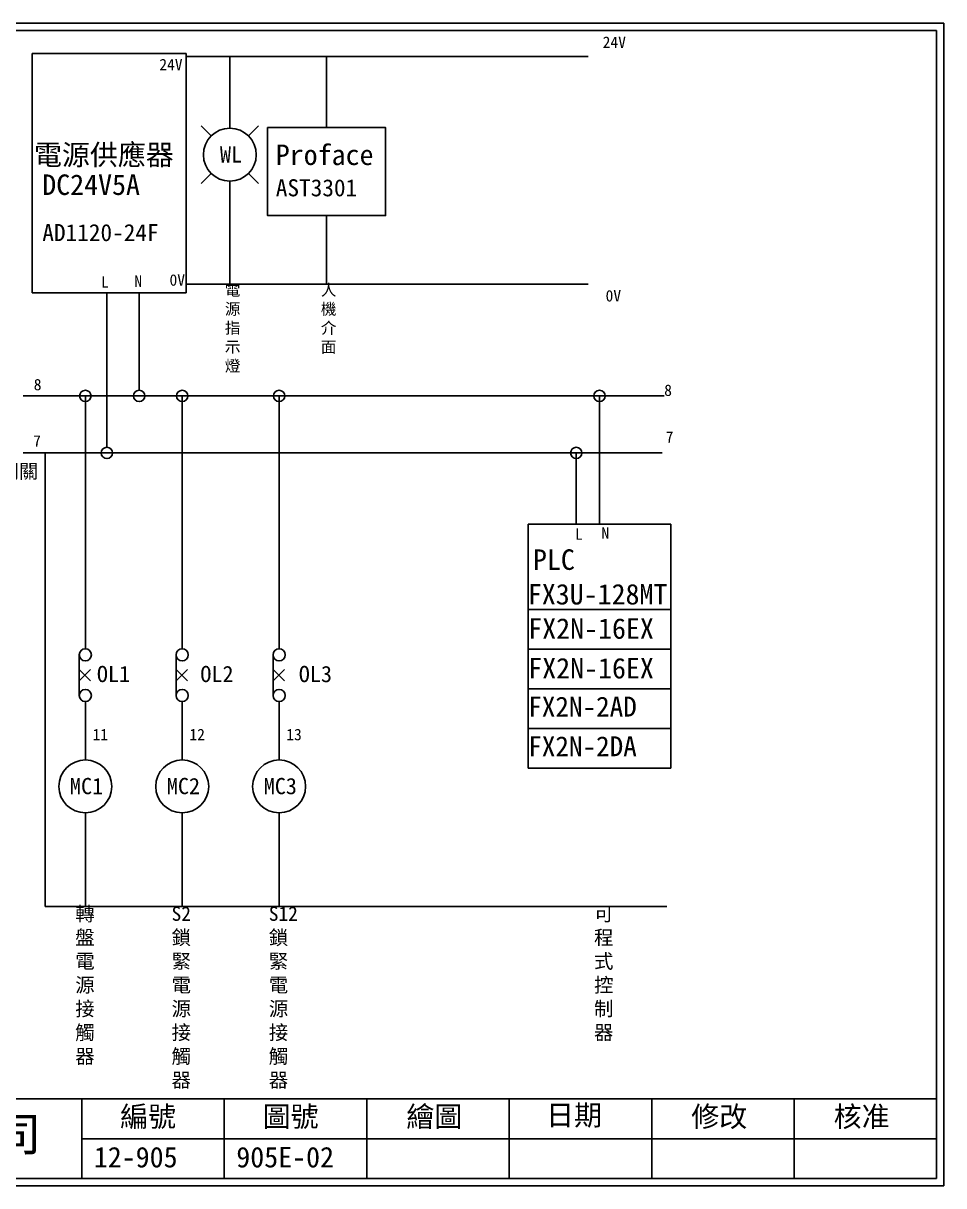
# Model space of a CAD drawing. Extents: x 10 to 297, y 3 to 207.
# Drawn here: x 135.5 to 297, y 3 to 207 of the extents above; entities that cross this region are included whole.
import ezdxf
from ezdxf.enums import TextEntityAlignment as Align

# ---------------------------------------------------------------- set-up
doc = ezdxf.new("R2010")
doc.units = 0
doc.layers.get('0').update_dxf_attribs({"linetype": 'CONTINUOUS'})
for name, color, linetype in [('7', 7, 'CONTINUOUS'), ('圖框層', 7, 'CONTINUOUS'), ('標尺寸層', 3, 'CONTINUOUS')]:
    doc.layers.add(name, color=color, linetype=linetype)
doc.styles.add('CNS', font='romanc.shx', dxfattribs={"bigfont": 'chineset.shx'})
doc.styles.add('STSL', font='KAIU.TTF')

msp = doc.modelspace()

# ---------------------------------------------------------------- linework, layer by layer
for p, q in [((164.04, 201.66), (137.04, 201.66)), ((137.04, 201.66), (137.04, 159.66)), ((164.04, 159.66), (164.04, 201.66)), ((234.59, 201.13), (164.04, 201.13)), ((171.73, 192.45), (171.73, 201.13)), ((171.73, 188.55), (171.73, 192.45)), ((168.45, 187.19), (166.68, 188.96)), ((175.01, 187.19), (176.78, 188.96)), ((168.45, 180.63), (166.68, 178.86)), ((175.01, 180.63), (176.78, 178.86)), ((171.73, 179.27), (171.73, 175.32)), ((171.73, 175.32), (171.73, 161.18)), ((234.59, 161.18), (164.04, 161.18)), ((137.04, 159.66), (160.04, 159.66)), ((150.15, 159.66), (150.15, 132.58)), ((155.82, 159.66), (155.82, 142.58)), ((160.04, 159.66), (164.04, 159.66)), ((135.47, 141.58), (247.95, 141.58)), ((146.37, 101.14), (146.37, 141.58)), ((163.37, 101.14), (163.37, 141.58)), ((180.37, 101.14), (180.37, 141.58)), ((236.59, 119.1), (236.59, 141.58)), ((135.47, 131.58), (247.58, 131.58)), ((224.09, 119.1), (249.09, 119.1)), ((224.09, 104.1), (224.09, 119.1)), ((249.09, 119.1), (249.09, 104.1)), ((249.09, 104.1), (224.09, 104.1)), ((224.09, 104.1), (249.09, 104.1)), ((224.09, 97.14), (224.09, 104.1)), ((249.09, 104.1), (249.09, 97.14)), ((146.37, 97.23), (146.37, 101.14)), ((163.37, 97.23), (163.37, 101.14)), ((180.37, 97.23), (180.37, 101.14)), ((249.09, 97.14), (224.09, 97.14)), ((224.09, 90.18), (224.09, 97.14)), ((249.09, 97.14), (249.09, 90.18)), ((249.09, 90.18), (224.09, 90.18)), ((249.09, 90.18), (224.09, 90.18)), ((224.09, 83.22), (224.09, 90.18)), ((249.09, 90.18), (249.09, 83.22)), ((249.09, 83.22), (224.09, 83.22)), ((224.09, 76.26), (224.09, 83.22)), ((249.09, 83.22), (249.09, 76.26)), ((249.09, 76.26), (224.09, 76.26)), ((146.37, 68.43), (146.37, 51.98)), ((163.37, 68.43), (163.37, 51.98)), ((180.37, 68.43), (180.37, 51.98))]:
    msp.add_line(p, q)
for centre, radius in [((171.73, 183.91), 4.64), ((146.37, 141.58), 1), ((155.82, 141.58), 1), ((163.37, 141.58), 1), ((180.37, 141.58), 1), ((150.15, 131.58), 1), ((146.37, 73.07), 4.64), ((163.37, 73.07), 4.64), ((180.37, 73.07), 4.64)]:
    msp.add_circle(centre, radius)
at = {"layer": '7'}
for p, q in [((145.3, 96.16), (145.3, 89.02)), ((162.3, 96.16), (162.3, 89.02)), ((179.3, 96.16), (179.3, 89.02))]:
    msp.add_line(p, q, dxfattribs=at)
for centre in [(146.37, 96.16), (163.37, 96.16), (180.37, 96.16), (146.37, 89.02), (163.37, 89.02), (180.37, 89.02)]:
    msp.add_circle(centre, 1.07, dxfattribs=at)
at = {"layer": '圖框層', "color": 7}
for p, q in [((297, 206.97), (10, 206.97)), ((297, 3), (297, 206.97)), ((295.75, 205.72), (11.25, 205.72)), ((295.75, 4.25), (295.75, 205.72)), ((11.25, 18.25), (295.75, 18.25)), ((145.75, 4.25), (145.75, 18.25)), ((170.75, 4.25), (170.75, 18.25)), ((195.75, 4.25), (195.75, 18.25)), ((220.75, 4.25), (220.75, 18.25)), ((245.75, 4.25), (245.75, 18.25)), ((270.75, 4.25), (270.75, 18.25)), ((145.75, 11.25), (295.75, 11.25)), ((11.25, 4.25), (295.75, 4.25)), ((10, 3), (297, 3))]:
    msp.add_line(p, q, dxfattribs=at)
at = {"layer": '標尺寸層', "color": 7}
for p, q in [((188.71, 188.66), (188.71, 201.13)), ((188.71, 173.22), (188.71, 161.18)), ((139.3, 131.59), (139.3, 51.98)), ((232.52, 131.61), (232.52, 119.1)), ((145.3, 91.59), (147.3, 93.59)), ((147.3, 91.59), (145.3, 93.59)), ((162.3, 91.59), (164.3, 93.59)), ((164.3, 91.59), (162.3, 93.59)), ((179.3, 91.59), (181.3, 93.59)), ((181.3, 91.59), (179.3, 93.59)), ((146.37, 87.95), (146.37, 77.71)), ((163.37, 87.95), (163.37, 77.71)), ((180.37, 87.95), (180.37, 77.71)), ((139.3, 51.98), (248.43, 51.98))]:
    msp.add_line(p, q, dxfattribs=at)
msp.add_lwpolyline([(178.36, 188.66), (199.06, 188.66), (199.06, 173.22), (178.36, 173.22)], close=True, dxfattribs=at)
for centre in [(236.59, 141.58), (232.52, 131.58)]:
    msp.add_circle(centre, 1, dxfattribs=at)

# ---------------------------------------------------------------- texts
at = {"color": 7}
for s, p in [('WL', (171.93, 183.96)), ('OL1', (151.31, 92.79)), ('OL2', (169.46, 92.79)), ('OL3', (186.74, 92.79)), ('MC1', (146.58, 73.13)), ('MC2', (163.58, 73.13)), ('MC3', (180.58, 73.13))]:
    msp.add_text(s, height=2.856, dxfattribs=at).set_placement(p, align=Align.MIDDLE_CENTER)
at = {"layer": '圖框層', "color": 4, "style": 'STSL'}
for s, height, p in [('24V', 2, (237.15, 202.64)), ('24V', 2, (159.35, 198.72)), ('電源供應器', 3.6, (137.35, 182.09)), ('Proface', 3.6, (179.79, 182.09)), ('DC24V5A', 3.6, (138.81, 176.84)), ('AST3301', 3, (179.79, 176.6)), ('AD1120-24F', 3, (138.82, 168.74)), ('L', 2, (149.11, 160.57)), ('N', 2, (154.97, 160.72)), ('0V', 2, (161.14, 160.92)), ('0V', 2, (237.66, 158.15)), ('8', 2, (137.31, 142.57)), ('8', 2, (247.95, 141.58)), ('7', 2, (137.22, 132.68)), ('7', 2, (248.21, 133.36)), ('L', 2, (232.29, 116.34)), ('N', 2, (236.93, 116.52)), ('PLC', 3.6, (224.91, 111.06)), ('FX3U-128MT', 3.6, (224.02, 104.99)), ('FX2N-16EX', 3.6, (224.09, 98.97)), ('FX2N-16EX', 3.6, (224.09, 92.01)), ('FX2N-2AD', 3.5, (224.09, 85.32)), ('11', 2, (147.63, 81.17)), ('12', 2, (164.63, 81.17)), ('13', 2, (181.63, 81.17)), ('FX2N-2DA', 3.5, (224.09, 78.36)), ('編號', 3.6, (152.47, 13.34)), ('圖號', 3.6, (177.47, 13.34)), ('繪圖', 3.6, (202.69, 13.34)), ('日期', 3.6, (227.22, 13.59)), ('修改', 3.6, (252.69, 13.34)), ('核准', 3.6, (277.69, 13.34)), ('泓陞自動化科技有限公司', 6, (48.6, 9.08)), ('12-905', 3.6, (147.86, 6.22)), ('905E-02', 3.6, (172.86, 6.22))]:
    msp.add_text(s, height=height, dxfattribs=at).set_placement(p)
at = {"layer": '標尺寸層', "color": 7, "attachment_point": 1, "style": 'CNS'}
for s, insert, char_height, width in [('{\\fDFKai-SB|b0|i0|c136|p65;電\\P源指示燈}', (170.85, 161.18), 2, 2.7881), ('{\\fDFKai-SB|b0|i0|c136|p65;人機介面}', (187.7, 161.18), 2, 2.0277), ('{\\fDFKai-SB|b0|i0|c136|p65;電源開關}', (124.48, 129.62), 2.5, 14.0847), ('{\\fDFKai-SB|b0|i0|c136|p65;轉盤電源接觸器}', (144.6, 51.98), 2.5, 5.4243), ('{\\fDFKai-SB|b0|i0|c136|p65;S2鎖緊電源接觸器}', (161.5, 51.98), 2.5, 5.4243), ('{\\fDFKai-SB|b0|i0|c136|p65;S12鎖緊電源接觸器}', (178.56, 51.98), 2.5, 5.4243), ('{\\fDFKai-SB|b0|i0|c136|p65;可程式控制器}', (235.63, 51.98), 2.5, 5.4243)]:
    msp.add_mtext(s, dxfattribs=dict(at, insert=insert, char_height=char_height, width=width))

doc.saveas('drawing.dxf')
